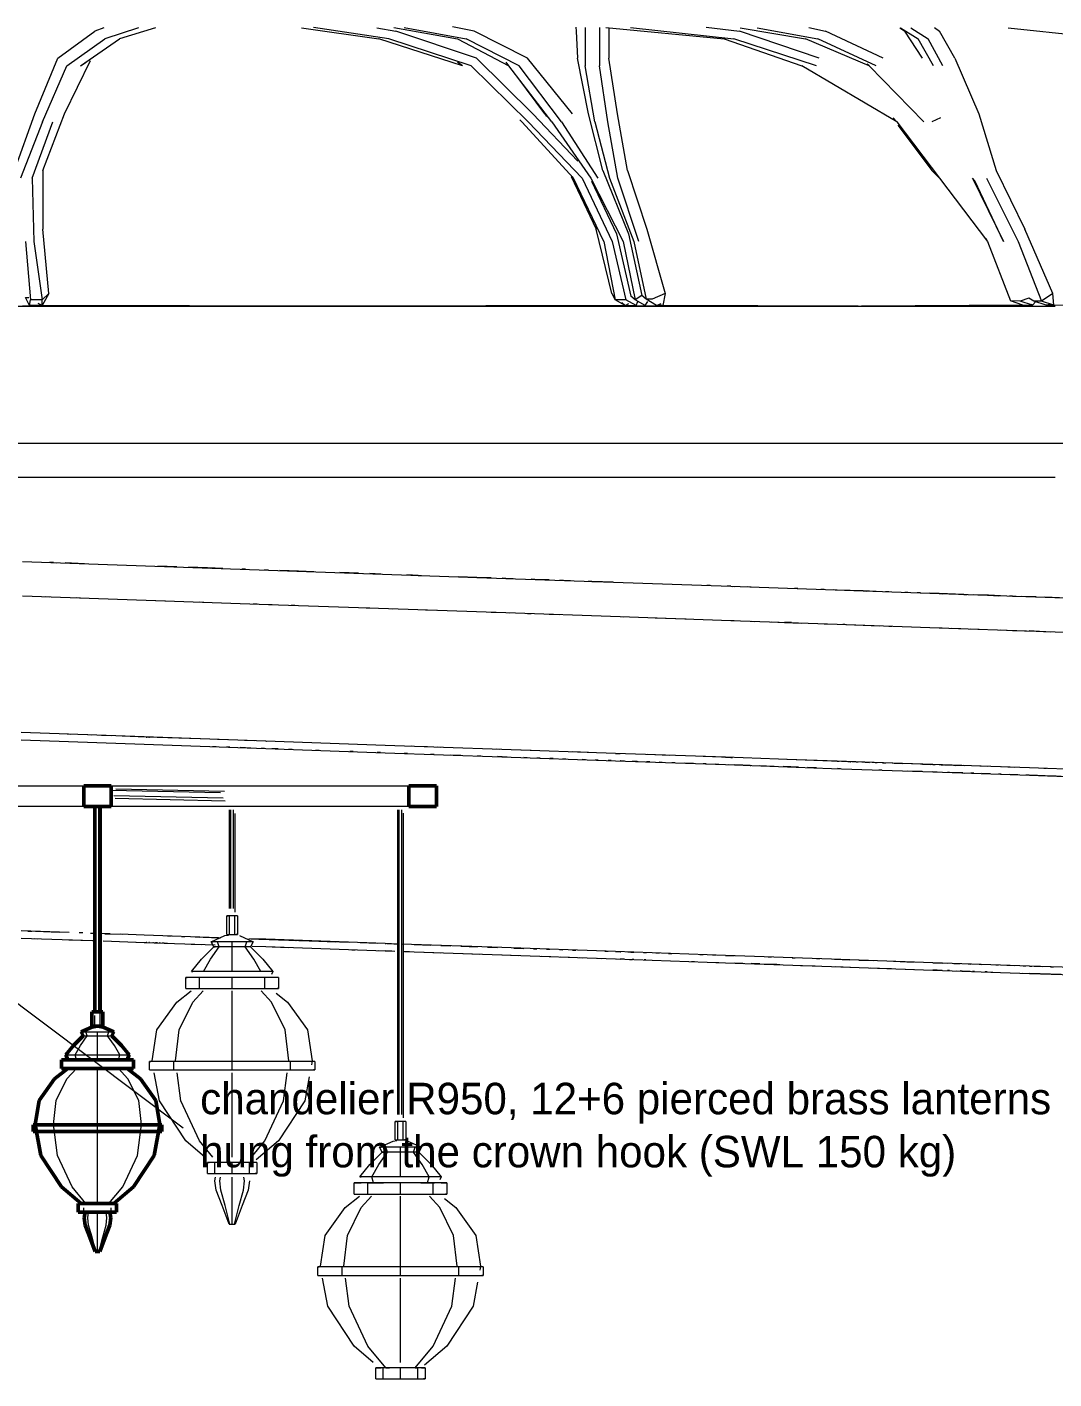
# Model space of a CAD drawing. Header units: metres. Extents: x 10 to 831, y 10 to 584.
# Drawn here: x 204.9 to 264.9, y 237.3 to 316.3 of the extents above; entities that cross this region are included whole.
import ezdxf

# ---------------------------------------------------------------- set-up
doc = ezdxf.new("R2010")
doc.units = ezdxf.units.M
for name, color, linetype, lineweight in [('CUT', 7, 'Continuous', 50), ('DIM', 1, 'Continuous', 13), ('TXT', 7, 'Continuous', 18), ('VIS', 8, 'Continuous', 13)]:
    doc.layers.add(name, color=color, linetype=linetype, lineweight=lineweight)

msp = doc.modelspace()

# ---------------------------------------------------------------- linework, layer by layer
at = {"layer": 'CUT'}
for p, q in [((208.2, 270.7868), (208.2, 271.9868)), ((208.2, 271.9868), (209.8, 271.9868)), ((209.8, 271.9868), (209.8, 270.7868)), ((227.2, 270.7868), (227.2, 271.9868)), ((227.2, 271.9868), (228.8, 271.9868)), ((228.8, 271.9868), (228.8, 270.7868)), ((209.8, 270.7868), (208.2, 270.7868)), ((208.84, 258.7868), (208.84, 270.7868)), ((208.84, 270.7868), (209, 270.7868)), ((209, 270.7868), (209.08, 270.7868)), ((209.08, 270.7868), (209.16, 270.7868)), ((209.16, 270.7868), (209.16, 258.7868)), ((228.8, 270.7868), (227.2, 270.7868)), ((208.68, 257.9468), (208.68, 258.7868)), ((208.68, 258.7868), (209, 258.7868)), ((208.92, 258.7868), (208.84, 258.7868)), ((209, 258.7868), (208.92, 258.7868)), ((209.16, 258.7868), (209, 258.7868)), ((209, 258.7868), (209.16, 258.7868)), ((209.16, 258.7868), (209.32, 258.7868)), ((209.32, 258.7868), (209.32, 257.9468)), ((208.664, 257.8908), (208.048, 257.6108)), ((208.048, 257.6108), (208.16, 257.3868)), ((209, 257.9468), (208.664, 257.8908)), ((208.84, 257.9468), (208.68, 257.9468)), ((209, 257.9468), (208.84, 257.9468)), ((209.32, 257.9468), (209, 257.9468)), ((209.336, 257.8908), (209, 257.9468)), ((209.952, 257.6108), (209.336, 257.8908)), ((209.84, 257.3868), (209.952, 257.6108)), ((207.6, 256.8268), (207.152, 256.2668)), ((208.16, 257.3868), (207.6, 256.8268)), ((210.4, 256.8268), (209.84, 257.3868)), ((210.848, 256.2668), (210.4, 256.8268)), ((209, 255.9868), (206.9, 255.9868)), ((206.9, 255.9868), (206.9, 255.4828)), ((207.152, 256.2668), (207.264, 255.9868)), ((207.264, 255.9868), (209, 255.9868)), ((209, 255.9868), (210.736, 255.9868)), ((211.1, 255.9868), (209, 255.9868)), ((210.736, 255.9868), (210.848, 256.2668)), ((211.1, 255.4828), (211.1, 255.9868)), ((207.264, 255.4828), (206.48, 254.8668)), ((206.9, 255.4828), (209, 255.4828)), ((209, 255.4828), (207.264, 255.4828)), ((209, 255.4828), (211.1, 255.4828)), ((210.736, 255.4828), (209, 255.4828)), ((211.52, 254.8668), (210.736, 255.4828)), ((206.48, 254.8668), (205.584, 253.6068)), ((212.416, 253.6068), (211.52, 254.8668)), ((205.584, 253.6068), (205.36, 252.2068)), ((212.64, 252.2068), (212.416, 253.6068)), ((209, 252.1788), (205.248, 252.1788)), ((205.248, 252.1788), (205.248, 251.7868)), ((205.36, 252.2068), (205.696, 250.3868)), ((212.752, 252.1788), (209, 252.1788)), ((212.304, 250.3868), (212.64, 252.2068)), ((212.752, 251.7868), (212.752, 252.1788)), ((205.248, 251.7868), (209, 251.7868)), ((209, 251.7868), (212.752, 251.7868)), ((205.696, 250.3868), (206.9, 248.5668)), ((211.1, 248.5668), (212.304, 250.3868)), ((206.9, 248.5668), (208.048, 247.5868)), ((209.952, 247.5868), (211.1, 248.5668)), ((209, 247.5868), (207.88, 247.5868)), ((207.88, 247.5868), (207.88, 247.0828)), ((208.048, 247.5868), (209, 247.5868)), ((209, 247.5868), (209.952, 247.5868)), ((210.12, 247.5868), (209, 247.5868)), ((210.12, 247.0828), (210.12, 247.5868)), ((207.88, 247.0828), (209, 247.0828)), ((208.272, 247.0828), (208.216, 246.7468)), ((208.216, 246.7468), (208.272, 246.3268)), ((209, 247.0828), (208.272, 247.0828)), ((209, 247.0828), (210.12, 247.0828)), ((209.728, 247.0828), (209, 247.0828)), ((209.784, 246.7468), (209.728, 247.0828)), ((209.728, 246.3268), (209.784, 246.7468)), ((208.272, 246.3268), (208.552, 245.6268)), ((208.552, 245.6268), (208.86, 244.7868)), ((209.14, 244.7868), (209.448, 245.6268)), ((209.448, 245.6268), (209.728, 246.3268)), ((208.86, 244.7868), (209, 244.7868)), ((209, 244.7868), (209.14, 244.7868))]:
    msp.add_line(p, q, dxfattribs=at)
at = {"layer": 'DIM'}
msp.add_line((78, 292), (302, 292), dxfattribs=at)
at = {"layer": 'TXT'}
msp.add_line((190, 270), (214, 252), dxfattribs=at)
at = {"layer": 'VIS'}
for p, q in [((206.6844, 314.4828), (208.8548, 316.0732)), ((209.3664, 316.2612), (208.8548, 316.0732)), ((211.39, 316.2592), (209.4344, 315.6228)), ((212.3844, 316.2632), (210.2792, 315.6228)), ((220.9236, 316.2632), (225.448, 315.6228)), ((226.026, 315.6228), (221.6276, 316.2856)), ((225.324, 316.2612), (226.4352, 316.0732)), ((226.312, 316.2716), (230.044, 315.6228)), ((231.1512, 314.4828), (226.4352, 316.0732)), ((226.9176, 316.2716), (230.54, 315.6228)), ((231.0124, 316.0732), (229.7492, 316.326)), ((234.1216, 314.4828), (231.0124, 316.0732)), ((236.9496, 316.3032), (236.978, 316.0732)), ((236.978, 316.0732), (237.0464, 314.4828)), ((237.4908, 316.274), (237.4988, 315.6228)), ((238.324, 316.276), (238.3232, 315.6228)), ((238.7076, 316.276), (245.6068, 315.6228)), ((238.882, 316.0732), (238.874, 314.4828)), ((238.8844, 316.2356), (238.882, 316.0732)), ((240.1424, 316.2716), (246.176, 315.6228)), ((244.5724, 316.3032), (246.5112, 316.0732)), ((251.1628, 314.4828), (246.5112, 316.0732)), ((246.5588, 316.2692), (250.3692, 315.6228)), ((247.546, 316.2692), (251.0916, 315.6228)), ((250.5544, 316.2856), (251.5424, 316.0732)), ((254.9064, 314.4828), (251.5424, 316.0732)), ((255.8852, 316.2612), (256.1628, 316.0732)), ((255.9168, 316.2632), (256.952, 315.6228)), ((257.204, 314.4828), (256.1628, 316.0732)), ((256.5304, 316.2664), (257.5444, 315.6228)), ((257.9, 316.2856), (258.2036, 316.0732)), ((259.0844, 314.4828), (258.2036, 316.0732)), ((262.2032, 316.2696), (268.1228, 315.6228)), ((207.2068, 314.032), (209.4344, 315.6228)), ((208.0112, 314.032), (210.2792, 315.6228)), ((230.3228, 314.032), (225.448, 315.6228)), ((230.8364, 314.032), (226.026, 315.6228)), ((230.044, 315.6228), (233.038, 314.032)), ((233.648, 314.032), (230.54, 315.6228)), ((237.4988, 315.6228), (237.5044, 314.032)), ((238.3232, 315.6228), (238.3228, 314.032)), ((245.6068, 315.6228), (250.162, 314.032)), ((251.0072, 314.032), (246.176, 315.6228)), ((254.0964, 314.032), (250.3692, 315.6228)), ((254.504, 314.032), (251.0916, 315.6228)), ((257.8516, 314.032), (256.952, 315.6228)), ((258.384, 314.032), (257.5444, 315.6228)), ((205.3344, 311.2288), (206.6844, 314.4828)), ((207.0828, 311.2288), (208.5916, 314.3576)), ((234.4456, 311.2288), (231.1512, 314.4828)), ((236.75, 311.2288), (234.1216, 314.4828)), ((237.6876, 311.2288), (237.0464, 314.4828)), ((239.3904, 311.2288), (238.874, 314.4828)), ((259.0844, 314.4828), (260.4884, 311.2288)), ((205.792, 310.7788), (207.2068, 314.032)), ((208.0112, 314.032), (208.3316, 314.2572)), ((230.3228, 314.032), (230.0416, 314.2572)), ((234.1728, 310.7788), (230.8364, 314.032)), ((233.038, 314.032), (232.8816, 314.2572)), ((235.5552, 310.7788), (233.038, 314.032)), ((236.1116, 310.7788), (233.648, 314.032)), ((238.0648, 310.7788), (237.5044, 314.032)), ((238.8268, 310.7788), (238.3228, 314.032)), ((255.7024, 310.7788), (250.162, 314.032)), ((254.0964, 314.032), (253.968, 314.1448)), ((257.2912, 310.7788), (254.0964, 314.032)), ((235.1424, 311.2288), (233.562, 313.3564)), ((204.1612, 307.924), (205.3344, 311.2288)), ((205.812, 307.924), (207.0828, 311.2288)), ((237.0596, 308.4752), (234.4456, 311.2288)), ((235.1424, 311.2288), (235.244, 311.0912)), ((238.5348, 307.9244), (237.6876, 311.2288)), ((239.962, 307.9244), (239.3904, 311.2288)), ((260.4884, 311.2288), (261.5144, 307.9244)), ((205.792, 310.7788), (204.5052, 307.474)), ((205.1828, 307.474), (206.3844, 310.7788)), ((233.7864, 310.7788), (233.6804, 310.8912)), ((236.8052, 307.474), (233.7864, 310.7788)), ((237.3132, 307.474), (234.1728, 310.7788)), ((235.5552, 310.7788), (237.8216, 307.474)), ((236.1116, 310.7788), (238.23, 307.474)), ((238.0648, 310.7788), (238.9196, 307.474)), ((239.3972, 307.474), (238.8268, 310.7788)), ((255.7024, 310.7788), (255.4816, 311.0036)), ((255.7024, 310.7788), (258.19, 307.474)), ((255.7596, 310.568), (257.7572, 307.9244)), ((258.254, 311.0016), (257.7512, 310.7788)), ((205.1828, 307.474), (205.2904, 303.7804)), ((205.812, 307.924), (205.7988, 304.5088)), ((236.672, 307.5828), (238.1284, 304.5088)), ((236.8052, 307.474), (236.7316, 307.5864)), ((238.5844, 303.7804), (236.8052, 307.474)), ((237.3132, 307.474), (239.0688, 303.7804)), ((237.8216, 307.474), (239.7176, 303.7804)), ((237.8716, 307.3088), (239.3164, 304.2308)), ((238.5348, 307.9244), (240.0232, 304.2308)), ((238.9196, 307.474), (240.3412, 303.7804)), ((240.6356, 303.7804), (239.3972, 307.474)), ((239.962, 307.9244), (241.1012, 304.5088)), ((258.19, 307.474), (257.7572, 307.9244)), ((257.7572, 307.9244), (257.8768, 307.782)), ((258.19, 307.474), (261.0096, 303.7804)), ((260.2632, 307.3288), (260.1164, 307.474)), ((260.1164, 307.474), (261.944, 303.7804)), ((261.944, 303.7804), (260.2632, 307.3288)), ((260.9392, 307.474), (262.8, 303.7804)), ((261.5144, 307.9244), (263.1876, 304.5088)), ((206.1568, 300.7504), (205.7988, 304.5088)), ((239.0536, 300.7504), (238.1284, 304.5088)), ((239.3164, 304.2308), (240.1628, 300.5952)), ((240.0232, 304.2308), (240.81, 300.6168)), ((241.1012, 304.5088), (242.1624, 300.7504)), ((264.8096, 300.7504), (263.1876, 304.5088)), ((204.794, 303.7804), (205.0852, 300.3672)), ((205.2904, 303.7804), (205.7784, 300.3728)), ((238.5844, 303.7804), (239.2564, 300.3728)), ((239.0688, 303.7804), (239.866, 300.3672)), ((239.7176, 303.7804), (240.4068, 300.382)), ((240.3412, 303.7804), (241.0576, 300.404)), ((261.0096, 303.7804), (260.9152, 303.9624)), ((261.0096, 303.7804), (262.3464, 300.3052)), ((262.8, 303.7804), (264.1664, 300.2908)), ((205.0252, 300.0516), (204.7976, 300.502)), ((204.7976, 300.502), (204.9964, 300.502)), ((205.0252, 300.0516), (205.0852, 300.3672)), ((205.7784, 300.3728), (205.0852, 300.3672)), ((205.7764, 300.0516), (205.5316, 300.164)), ((206.1568, 300.7504), (205.7764, 300.0516)), ((205.7764, 300.0516), (205.7784, 300.3728)), ((206.1568, 300.7504), (205.7784, 300.3728)), ((239.0536, 300.7504), (239.2564, 300.3728)), ((239.866, 300.3672), (239.2564, 300.3728)), ((239.8312, 300.0516), (239.2564, 300.3728)), ((239.8312, 300.0516), (239.6368, 300.2264)), ((239.8312, 300.0516), (240.0436, 300.164)), ((240.4744, 300.0516), (239.866, 300.3672)), ((240.4068, 300.382), (240.1628, 300.5952)), ((240.81, 300.6168), (240.4068, 300.382)), ((240.9912, 300.0516), (240.4068, 300.382)), ((240.4744, 300.0516), (240.5776, 300.2768)), ((241.0576, 300.404), (240.81, 300.6168)), ((240.9912, 300.0516), (241.1584, 300.2768)), ((241.4052, 300.406), (241.0576, 300.404)), ((241.6596, 300.0516), (241.0576, 300.404)), ((242.1624, 300.7504), (241.4052, 300.406)), ((241.6596, 300.0516), (241.934, 300.164)), ((242.1624, 300.7504), (242.024, 300.0516)), ((263.0672, 300.052), (262.3464, 300.3052)), ((262.9036, 300.3), (262.3464, 300.3052)), ((263.408, 300.4724), (262.9036, 300.3)), ((263.6368, 300.052), (262.9036, 300.3)), ((263.7076, 300.292), (263.408, 300.4724)), ((263.6368, 300.052), (263.5812, 300.1084)), ((263.6368, 300.052), (263.824, 300.2772)), ((264.1664, 300.2908), (263.7076, 300.292)), ((264.4344, 300.052), (263.7076, 300.292)), ((264.8096, 300.7504), (264.1664, 300.2908)), ((264.8852, 300.052), (264.1664, 300.2908)), ((264.4344, 300.052), (264.6356, 300.1272)), ((264.8852, 300.052), (264.8096, 300.7504)), ((203.8356, 300), (217.4348, 300)), ((218.9876, 300), (204.6188, 300)), ((204.6188, 300), (218.9876, 300)), ((205.7764, 300.0516), (205.0252, 300.0516)), ((222.9808, 300.0012), (205.7764, 300.0516)), ((217.4348, 300), (230.5644, 300)), ((218.9876, 300), (218.7896, 300)), ((232.8604, 300), (218.9876, 300)), ((218.9876, 300), (232.8604, 300)), ((239.8312, 300.0516), (223.5548, 300.0004)), ((230.5644, 300), (243, 300)), ((232.8604, 300), (232.67, 300)), ((246, 300), (232.8604, 300)), ((232.8604, 300), (246, 300)), ((239.8312, 300.0516), (240.4744, 300.0516)), ((242.024, 300.0516), (241.6596, 300.0516)), ((253.1496, 300.0016), (242.024, 300.0516)), ((243, 300), (254.5288, 300)), ((246, 300), (245.8204, 300)), ((253.444, 300), (246, 300)), ((246, 300), (253.6132, 300)), ((263.0672, 300.052), (253.6464, 300.0008)), ((254.5288, 300), (264.9532, 300)), ((258.1812, 300), (254.6284, 300)), ((254.7976, 300), (258.1812, 300)), ((258.1812, 300), (258.016, 300)), ((263.3828, 300), (258.1812, 300)), ((258.1812, 300), (263.5356, 300)), ((263.0672, 300.052), (263.6368, 300.052)), ((264.8852, 300.052), (264.4344, 300.052)), ((271.6392, 300.002), (264.8852, 300.052)), ((217.4348, 290), (203.8356, 290)), ((230.5644, 290), (217.4348, 290)), ((243, 290), (230.5644, 290)), ((254.5288, 290), (243, 290)), ((264.9532, 290), (254.5288, 290)), ((204.6188, 285.0884), (218.9876, 284.5856)), ((206.432, 285.0248), (206.2056, 285.0328)), ((206.432, 285.0248), (206.632, 285.018)), ((208.244, 284.9616), (207.1116, 285.0012)), ((213.644, 284.7724), (212.524, 284.8116)), ((215.432, 284.71), (214.3144, 284.7488)), ((216.322, 284.6788), (215.432, 284.71)), ((215.432, 284.71), (215.632, 284.7028)), ((217.656, 284.632), (217.434, 284.64)), ((218.988, 284.5856), (218.766, 284.5932)), ((218.9876, 284.5856), (232.8604, 284.1)), ((220.752, 284.5236), (219.6496, 284.5624)), ((221.632, 284.4928), (220.752, 284.5236)), ((220.752, 284.5236), (220.952, 284.5168)), ((224.26, 284.4008), (223.1676, 284.4392)), ((224.26, 284.4008), (224.46, 284.394)), ((225.5648, 284.3552), (224.9124, 284.378)), ((227.732, 284.2792), (227.0824, 284.302)), ((227.732, 284.2792), (227.932, 284.2724)), ((231.16, 284.1592), (230.0924, 284.1968)), ((232.01, 284.1296), (231.16, 284.1592)), ((231.16, 284.1592), (231.36, 284.1524)), ((232.86, 284.1), (232.6476, 284.1072)), ((233.282, 284.0852), (232.86, 284.1)), ((232.86, 284.1), (233.0596, 284.0928)), ((232.8604, 284.1), (246, 283.64)), ((232.8604, 284.1), (232.9372, 284.0972)), ((234.548, 284.0408), (234.3372, 284.048)), ((235.386, 284.0116), (234.548, 284.0408)), ((236.224, 283.982), (236.0144, 283.9896)), ((236.64, 283.9676), (236.224, 283.982)), ((237.888, 283.924), (237.68, 283.9312)), ((239.124, 283.8808), (237.888, 283.924)), ((237.888, 283.924), (238.088, 283.9168)), ((244.8028, 283.682), (244.6036, 283.6888)), ((246, 283.64), (245.8004, 283.6468)), ((246, 283.64), (258.1812, 283.2136)), ((246, 283.64), (246.1, 283.6364)), ((246, 283.64), (246.1992, 283.6332)), ((247.1852, 283.5984), (246.9876, 283.6056)), ((249.918, 283.5028), (249.7244, 283.5096)), ((204.6188, 283.0884), (211.85, 282.8352)), ((205.9792, 283.0408), (206.2056, 283.0328)), ((207.7912, 282.9772), (208.0176, 282.9692)), ((211.85, 282.8352), (218.9876, 282.5856)), ((211.852, 282.8352), (212.972, 282.796)), ((214.9852, 282.7256), (215.2084, 282.7176)), ((251.458, 283.4488), (251.2664, 283.4556)), ((252.224, 283.422), (252.0324, 283.4288)), ((253.74, 283.3692), (252.224, 283.422)), ((254.488, 283.3428), (253.74, 283.3692)), ((253.74, 283.3692), (253.9384, 283.362)), ((255.236, 283.3168), (255.0488, 283.3232)), ((256.3492, 283.2776), (256.1636, 283.2844)), ((257.0848, 283.252), (256.9024, 283.2584)), ((258.18, 283.2136), (257.6324, 283.2328)), ((259.624, 283.1632), (258.18, 283.2136)), ((258.18, 283.2136), (258.378, 283.2068)), ((258.1812, 283.2136), (269.196, 282.828)), ((259.624, 283.1632), (259.8216, 283.1564)), ((261.052, 283.1132), (260.1596, 283.1444)), ((261.756, 283.0884), (261.052, 283.1132)), ((261.052, 283.1132), (261.644, 283.0924)), ((262.46, 283.064), (262.284, 283.07)), ((262.46, 283.064), (262.6572, 283.0572)), ((263.848, 283.0152), (262.9804, 283.0456)), ((265.216, 282.9676), (264.3612, 282.9972)), ((218.1, 282.6164), (218.322, 282.6088)), ((218.9876, 282.5856), (226.0012, 282.34)), ((218.988, 282.5856), (219.2084, 282.5776)), ((220.3108, 282.5392), (220.5316, 282.5312)), ((224.6952, 282.3856), (224.9124, 282.378)), ((226, 282.34), (226.2164, 282.3324)), ((226.0012, 282.34), (232.8604, 282.1)), ((228.162, 282.2644), (228.8068, 282.2416)), ((232.01, 282.1296), (232.86, 282.1)), ((232.86, 282.1), (233.0708, 282.0924)), ((232.8604, 282.1), (239.5364, 281.8664)), ((234.126, 282.0556), (234.3372, 282.0484)), ((235.386, 282.0116), (236.0144, 281.9896)), ((239.536, 281.8664), (239.7404, 281.8592)), ((239.5364, 281.8664), (246, 281.64)), ((241.578, 281.7948), (242.796, 281.752)), ((242.796, 281.752), (243.3988, 281.7312)), ((246, 281.64), (252.224, 281.422)), ((246, 281.64), (246.1976, 281.6332)), ((247.1852, 281.5984), (247.3824, 281.5916)), ((248.362, 281.5572), (249.144, 281.53)), ((249.144, 281.53), (250.1116, 281.496)), ((249.5416, 281.516), (249.144, 281.53)), ((251.458, 281.4488), (252.224, 281.422)), ((252.224, 281.422), (258.1812, 281.2136)), ((252.224, 281.422), (253.74, 281.3692)), ((252.6684, 281.4068), (252.5572, 281.4104)), ((253.74, 281.3692), (254.6752, 281.3364)), ((255.236, 281.3168), (255.4216, 281.3104)), ((258.18, 281.2136), (258.3604, 281.2072)), ((258.1812, 281.2136), (263.8468, 281.0152)), ((258.902, 281.1884), (259.4436, 281.1696)), ((259.9812, 281.1508), (260.5164, 281.132)), ((261.756, 281.0884), (262.46, 281.064)), ((262.46, 281.064), (263.848, 281.0152)), ((264.0364, 281.0088), (263.4452, 281.0296)), ((263.8468, 281.0152), (269.196, 280.828)), ((263.848, 281.0152), (264.7032, 280.9852)), ((211.7332, 274.8392), (204.5408, 275.0912)), ((207.4312, 274.99), (207.23, 274.9968)), ((208.6364, 274.9476), (208.4352, 274.9548)), ((209.8416, 274.9056), (209.2388, 274.9268)), ((211.85, 274.8352), (210.444, 274.8844)), ((218.8324, 274.5908), (211.7332, 274.8392)), ((215.0224, 274.7244), (211.85, 274.8352)), ((211.85, 274.8352), (211.8892, 274.834)), ((212.006, 274.8296), (212.0452, 274.8284)), ((204.5408, 274.6632), (211.7332, 274.4112)), ((211.7332, 274.4112), (218.8324, 274.1628)), ((215.9308, 274.2644), (215.7288, 274.2716)), ((216.6084, 274.6688), (216.0136, 274.6896)), ((216.74, 274.236), (216.5376, 274.2432)), ((217.9536, 274.1936), (217.3468, 274.2148)), ((218.1948, 274.6132), (217.6, 274.634)), ((218.7624, 274.1652), (218.5604, 274.1724)), ((225.8084, 274.3468), (218.8324, 274.5908)), ((218.8324, 274.5908), (218.8844, 274.5892)), ((218.8324, 274.1628), (225.8084, 273.9188)), ((219.5572, 274.1376), (219.1948, 274.15)), ((220.3664, 274.1092), (220.168, 274.116)), ((221.9564, 274.0536), (221.7576, 274.0604)), ((232.6308, 274.108), (225.8084, 274.3468)), ((227.5256, 274.2868), (227.3348, 274.2932)), ((228.2876, 274.26), (228.0972, 274.2664)), ((229.05, 274.2332), (228.8592, 274.24)), ((232.4796, 274.1132), (232.2888, 274.12)), ((239.2708, 273.8756), (232.6308, 274.108)), ((234.344, 274.048), (233.7876, 274.0676)), ((223.944, 273.984), (223.7452, 273.9908)), ((225.534, 273.9284), (225.3352, 273.9352)), ((225.8084, 273.9188), (232.6308, 273.68)), ((227.1152, 273.8728), (226.9208, 273.8796)), ((228.67, 273.8184), (228.4756, 273.8252)), ((230.2252, 273.764), (229.642, 273.7844)), ((231.3912, 273.7232), (231.1968, 273.73)), ((232.9464, 273.6688), (232.3632, 273.6892)), ((232.6308, 273.68), (239.2708, 273.4476)), ((234.1024, 273.6284), (233.9132, 273.6352)), ((234.8588, 273.602), (234.6696, 273.6084)), ((235.6156, 273.5756), (235.4264, 273.582)), ((236.3724, 273.5488), (236.1832, 273.5556)), ((237.682, 273.9312), (236.7548, 273.9636)), ((237.5072, 273.5092), (237.318, 273.516)), ((238.264, 273.4828), (238.0748, 273.4892)), ((239.0208, 273.4564), (238.8316, 273.4628)), ((245.7, 273.6504), (239.2708, 273.8756)), ((239.2708, 273.8756), (239.5364, 273.8664)), ((239.2708, 273.4476), (245.7, 273.2224)), ((239.8016, 273.4288), (239.5364, 273.4384)), ((239.7776, 273.4296), (239.5884, 273.4364)), ((240.3324, 273.4104), (240.244, 273.4136)), ((240.534, 273.4032), (240.3448, 273.41)), ((240.534, 273.4032), (240.598, 273.4012)), ((241.2668, 273.3776), (241.0836, 273.384)), ((242.4092, 273.7656), (241.1524, 273.8096)), ((241.9996, 273.352), (241.8164, 273.3584)), ((242.732, 273.3264), (242.5488, 273.3328)), ((243.8312, 273.288), (243.2816, 273.3072)), ((244.5636, 273.2624), (244.3804, 273.2688)), ((246, 273.64), (244.384, 273.6964)), ((245.2964, 273.2368), (245.1132, 273.2432)), ((251.8904, 273.434), (245.7, 273.6504)), ((245.7, 273.6504), (246, 273.64)), ((246, 273.64), (246.1, 273.6364)), ((252.224, 273.422), (249.2848, 273.5252)), ((257.816, 273.2264), (251.8904, 273.434)), ((258.1812, 273.2136), (252.224, 273.422)), ((252.224, 273.422), (252.3348, 273.4184)), ((252.8408, 273.4004), (253.0116, 273.3944)), ((252.8904, 273.3988), (253.0016, 273.3948)), ((253.3348, 273.3832), (253.446, 273.3792)), ((253.8504, 273.3652), (254.022, 273.3592)), ((253.8656, 273.3648), (254.0364, 273.3588)), ((254.0016, 273.36), (254.1128, 273.356)), ((254.446, 273.3444), (254.5572, 273.3404)), ((254.8904, 273.3288), (255.054, 273.3232)), ((255.5528, 273.3056), (256.0456, 273.2884)), ((257.196, 273.248), (257.6888, 273.2308)), ((245.7, 273.2224), (251.8904, 273.006)), ((247.128, 273.1724), (245.846, 273.2172)), ((246.7, 273.1876), (246.2, 273.2048)), ((247.128, 273.1724), (247.2, 273.17)), ((248.5388, 273.1232), (247.6572, 273.154)), ((249.95, 273.0736), (249.068, 273.1048)), ((249.3936, 273.0932), (249.5704, 273.0872)), ((251.008, 273.0368), (250.4788, 273.0552)), ((251.8904, 273.006), (257.816, 272.7984)), ((252.4192, 272.9872), (252.2428, 272.9936)), ((254.8276, 272.9032), (254.6588, 272.9088)), ((257.1912, 272.8204), (256.3472, 272.85)), ((263.4512, 273.0292), (257.816, 273.2264)), ((257.816, 273.2264), (257.9376, 273.222)), ((258.0596, 272.79), (257.816, 272.7984)), ((257.816, 272.7984), (263.4512, 272.6012)), ((258.8108, 273.1916), (258.1812, 273.2136)), ((258.3032, 273.2092), (258.4248, 273.2052)), ((258.4876, 273.2028), (259.632, 273.1628)), ((258.5108, 273.202), (259.0036, 273.1848)), ((258.79, 272.7644), (258.6684, 272.7688)), ((259.5548, 272.7376), (258.7104, 272.7672)), ((259.0336, 273.184), (259.1552, 273.1796)), ((259.5204, 272.7388), (259.3988, 272.7432)), ((259.5548, 272.7376), (259.6424, 272.7344)), ((261.014, 273.1144), (259.5976, 273.164)), ((260, 273.15), (260, 273.15)), ((260.1968, 272.7152), (260.0364, 272.7208)), ((261.16, 272.6812), (260.6784, 272.6984)), ((261.8024, 272.6588), (261.6416, 272.6644)), ((262.5876, 273.0596), (261.8008, 273.0868)), ((262.7656, 272.6252), (262.284, 272.642)), ((263.4076, 272.6028), (263.2472, 272.6084)), ((268.7716, 272.8428), (263.4512, 273.0292)), ((265.2972, 272.5364), (263.4512, 272.6012)), ((263.4512, 272.6012), (268.7716, 272.4148)), ((264.3708, 272.5692), (264.2104, 272.5748)), ((264.4412, 272.9944), (264.2924, 272.9996)), ((265.0132, 272.5464), (264.8528, 272.552)), ((204.0008, 271.9868), (205.3056, 271.9868)), ((204.0688, 271.9868), (205.1328, 271.9868)), ((204.236, 271.9868), (207.536, 271.9868)), ((204.848, 271.9868), (208.29, 271.9868)), ((205.1328, 271.9868), (206.0508, 271.9868)), ((205.3056, 271.9868), (206.4632, 271.9868)), ((206.0508, 271.9868), (206.8148, 271.9868)), ((206.4632, 271.9868), (207.462, 271.9868)), ((206.8148, 271.9868), (207.4164, 271.9868)), ((207.4164, 271.9868), (207.8504, 271.9868)), ((207.462, 271.9868), (208.2928, 271.9868)), ((207.536, 271.9868), (210.6672, 271.9868)), ((207.8504, 271.9868), (208.1124, 271.9868)), ((208.1124, 271.9868), (208.2, 271.9868)), ((208.2, 271.9868), (209.8, 271.9868)), ((208.2, 270.7868), (208.2, 271.9868)), ((208.29, 271.9868), (211.556, 271.9868)), ((208.2928, 271.9868), (208.9476, 271.9868)), ((208.9476, 271.9868), (209.4196, 271.9868)), ((209.4196, 271.9868), (209.7048, 271.9868)), ((209.7048, 271.9868), (209.8, 271.9868)), ((216.1804, 271.5688), (209.7868, 271.7116)), ((209.8, 271.9868), (209.8, 270.7868)), ((210.0656, 271.8172), (216.4296, 271.6748)), ((210.6672, 271.9868), (213.5996, 271.9868)), ((211.556, 271.9868), (213.4252, 271.9868)), ((213.5996, 271.9868), (216.3044, 271.9868)), ((213.9348, 271.9868), (214.6144, 271.9868)), ((214.6144, 271.9868), (216.0252, 271.9868)), ((216.3044, 271.9868), (218.756, 271.9868)), ((216.4952, 271.9868), (217.4356, 271.9868)), ((217.4356, 271.9868), (218.43, 271.9868)), ((218.756, 271.9868), (220.9308, 271.9868)), ((218.8564, 271.9868), (219.9928, 271.9868)), ((219.9928, 271.9868), (220.6228, 271.9868)), ((220.9308, 271.9868), (222.8076, 271.9868)), ((221.0008, 271.9868), (222.2612, 271.9868)), ((222.2612, 271.9868), (224.2184, 271.9868)), ((222.8076, 271.9868), (224.3684, 271.9868)), ((224.2184, 271.9868), (225.8464, 271.9868)), ((224.3684, 271.9868), (225.598, 271.9868)), ((225.598, 271.9868), (226.4852, 271.9868)), ((225.8464, 271.9868), (227.1292, 271.9868)), ((226.4852, 271.9868), (227.0208, 271.9868)), ((227.0208, 271.9868), (227.2, 271.9868)), ((227.1292, 271.9868), (228.0544, 271.9868)), ((227.2, 271.9868), (228.8, 271.9868)), ((227.2, 270.7868), (227.2, 271.9868)), ((228.0544, 271.9868), (228.6132, 271.9868)), ((228.6132, 271.9868), (228.8, 271.9868)), ((228.8, 271.9868), (228.8, 270.7868)), ((209.9512, 271.4296), (216.3392, 271.2868)), ((210.0316, 271.2612), (216.4576, 271.1176)), ((205.1328, 270.7868), (204.0688, 270.7868)), ((206.0508, 270.7868), (205.1328, 270.7868)), ((206.8148, 270.7868), (206.0508, 270.7868)), ((207.4164, 270.7868), (206.8148, 270.7868)), ((207.8504, 270.7868), (207.4164, 270.7868)), ((208.1124, 270.7868), (207.8504, 270.7868)), ((208.2, 270.7868), (208.1124, 270.7868)), ((209.8, 270.7868), (208.2, 270.7868)), ((208.2928, 270.7868), (208.8656, 270.7868)), ((208.84, 258.7868), (208.84, 270.7868)), ((208.84, 270.7868), (208.92, 270.7868)), ((208.84, 270.7868), (209, 270.7868)), ((208.92, 258.7868), (208.92, 270.7868)), ((208.92, 270.7868), (209.08, 270.7868)), ((209.08, 270.7868), (209, 270.7868)), ((209.08, 258.7868), (209.08, 270.7868)), ((209.08, 270.7868), (209.16, 270.7868)), ((209.16, 270.7868), (209.08, 270.7868)), ((209.16, 270.7868), (209.16, 258.7868)), ((209.1836, 270.7868), (209.4196, 270.7868)), ((209.4196, 270.7868), (209.7048, 270.7868)), ((209.7048, 270.7868), (209.8, 270.7868)), ((210.6672, 270.7868), (209.7976, 270.7868)), ((213.5996, 270.7868), (210.6672, 270.7868)), ((216.3044, 270.7868), (213.5996, 270.7868)), ((218.756, 270.7868), (216.3044, 270.7868)), ((216.71, 264.8136), (216.71, 270.5736)), ((216.79, 264.8136), (216.79, 270.5736)), ((216.95, 264.8136), (216.95, 270.5736)), ((217.03, 270.36), (217.03, 264.6)), ((220.9308, 270.7868), (218.756, 270.7868)), ((222.8076, 270.7868), (220.9308, 270.7868)), ((224.3684, 270.7868), (222.8076, 270.7868)), ((225.598, 270.7868), (224.3684, 270.7868)), ((226.4852, 270.7868), (225.598, 270.7868)), ((227.0208, 270.7868), (226.4852, 270.7868)), ((226.5452, 252.7868), (226.5452, 270.5868)), ((226.6252, 252.7868), (226.6252, 270.5868)), ((226.7852, 252.7868), (226.7852, 270.5868)), ((226.8652, 270.3868), (226.8652, 252.5868)), ((227.2, 270.7868), (227.0208, 270.7868)), ((228.8, 270.7868), (227.2, 270.7868)), ((227.232, 270.7868), (228.0544, 270.7868)), ((228.0544, 270.7868), (228.6132, 270.7868)), ((228.6132, 270.7868), (228.8, 270.7868)), ((216.55, 263.3068), (216.55, 264.3868)), ((216.55, 264.3868), (216.63, 264.3868)), ((216.71, 264.3868), (216.55, 264.3868)), ((216.71, 263.3068), (216.71, 264.3868)), ((217.03, 264.3868), (216.71, 264.3868)), ((217.03, 263.3068), (217.03, 264.3868)), ((217.19, 264.3868), (217.03, 264.3868)), ((217.19, 264.3868), (217.19, 263.3068)), ((207.3376, 263.4212), (204.5408, 263.5192)), ((204.5408, 263.0912), (208.7364, 262.9444)), ((204.906, 263.5064), (204.932, 263.5052)), ((204.9136, 263.506), (206.7576, 263.4416)), ((204.9512, 263.5048), (205.1564, 263.4976)), ((205.3236, 263.0636), (205.5232, 263.0568)), ((207.3184, 262.994), (208.7148, 262.9448)), ((208.1368, 263.3932), (207.9372, 263.4004)), ((208.602, 263.3768), (208.8068, 263.3696)), ((209.7352, 263.3372), (209.1356, 263.3584)), ((209.4216, 263.3484), (210.446, 263.3124)), ((211.7332, 263.2672), (210.3344, 263.3164)), ((216.0716, 263.1156), (211.7332, 263.2672)), ((213.0992, 263.2196), (213.3016, 263.2124)), ((213.9084, 263.1912), (214.1108, 263.184)), ((214.7172, 263.1628), (216.1332, 263.1132)), ((214.7796, 263.1608), (214.9824, 263.1536)), ((215.646, 262.8748), (216.438, 263.2348)), ((215.66, 263.13), (215.8568, 263.1232)), ((215.9964, 263.118), (216.1992, 263.1112)), ((216.438, 263.2348), (216.654, 263.2708)), ((216.55, 263.3068), (216.71, 263.3068)), ((216.71, 263.3068), (217.03, 263.3068)), ((217.03, 263.3068), (217.19, 263.3068)), ((217.19, 263.3068), (217.11, 263.3068)), ((217.302, 263.2348), (218.094, 262.8748)), ((218.8324, 263.0188), (217.8464, 263.0532)), ((217.9536, 263.0496), (219.5716, 262.9928)), ((218.4296, 263.0328), (218.6324, 263.026)), ((225.8084, 262.7748), (218.8324, 263.0188)), ((219.5716, 262.9928), (223.7452, 262.8468)), ((219.646, 262.9904), (219.8456, 262.9836)), ((209.3356, 262.9232), (211.7332, 262.8392)), ((211.308, 262.8544), (212.9036, 262.7984)), ((211.7332, 262.8392), (215.8744, 262.6944)), ((211.8892, 262.834), (211.85, 262.8352)), ((212.0452, 262.8284), (212.006, 262.8296)), ((212.2792, 262.8204), (212.2404, 262.8216)), ((212.5136, 262.812), (212.3964, 262.816)), ((212.6696, 262.8064), (212.6304, 262.808)), ((212.9036, 262.7984), (212.7864, 262.8024)), ((212.9036, 262.7984), (213.1004, 262.7916)), ((214.4788, 262.7432), (215.0692, 262.7224)), ((215.07, 261.8668), (215.79, 262.5868)), ((215.5972, 261.8668), (216.1064, 262.5868)), ((215.79, 262.5868), (215.646, 262.8748)), ((215.646, 262.8748), (215.7356, 262.8748)), ((216.0044, 262.8748), (215.646, 262.8748)), ((215.79, 262.5868), (215.8692, 262.5868)), ((216.1064, 262.5868), (215.79, 262.5868)), ((216.1064, 262.5868), (216.0044, 262.8748)), ((216.87, 262.8748), (216.0044, 262.8748)), ((216.87, 262.5868), (216.1064, 262.5868)), ((216.87, 262.5868), (216.87, 262.8748)), ((217.7356, 262.8748), (216.87, 262.8748)), ((216.87, 261.8668), (216.87, 262.5868)), ((217.6336, 262.5868), (216.87, 262.5868)), ((217.6336, 262.5868), (217.7356, 262.8748)), ((218.1428, 261.8668), (217.6336, 262.5868)), ((217.95, 262.5868), (217.6336, 262.5868)), ((218.094, 262.8748), (217.7356, 262.8748)), ((218.094, 262.8748), (217.95, 262.5868)), ((217.95, 262.5868), (218.67, 261.8668)), ((218.0436, 262.6184), (218.8324, 262.5908)), ((218.8324, 262.5908), (225.8084, 262.3468)), ((219.204, 262.578), (220.1884, 262.5436)), ((220.3852, 262.9644), (220.5788, 262.9576)), ((220.4432, 262.9624), (220.6424, 262.9556)), ((221.9332, 262.9104), (222.9004, 262.8764)), ((223.8676, 262.4148), (224.0612, 262.408)), ((224.3416, 262.826), (225.3352, 262.7912)), ((225.4156, 262.3604), (226.3828, 262.3268)), ((226.1872, 262.7616), (225.8084, 262.7748)), ((225.8084, 262.7748), (225.8728, 262.7724)), ((226.194, 262.3332), (225.8084, 262.3468)), ((225.8084, 262.3468), (226.3768, 262.3268)), ((225.9316, 262.7704), (226.5276, 262.7496)), ((226.3228, 262.7568), (226.5156, 262.75)), ((232.6308, 262.536), (226.756, 262.7416)), ((227.2228, 262.2972), (226.9012, 262.3084)), ((226.9456, 262.3068), (232.6308, 262.108)), ((227.504, 262.7152), (228.4756, 262.6812)), ((228.1156, 262.266), (229.0616, 262.2328)), ((229.0588, 262.6608), (229.642, 262.6404)), ((230.2252, 262.62), (231.1968, 262.586)), ((230.386, 262.1864), (231.332, 262.1532)), ((231.78, 262.5656), (232.3632, 262.5452)), ((239.2708, 262.3036), (232.6308, 262.536)), ((233.3352, 262.5112), (233.724, 262.4976)), ((233.724, 262.4976), (233.9132, 262.4912)), ((234.4804, 262.4712), (234.6696, 262.4644)), ((235.2372, 262.4448), (235.4264, 262.438)), ((235.994, 262.4184), (236.1832, 262.4116)), ((236.7508, 262.3916), (236.94, 262.3852)), ((238.6424, 262.3256), (238.8316, 262.3188)), ((245.7, 262.0784), (239.2708, 262.3036)), ((239.2708, 262.3036), (239.5364, 262.2944)), ((239.3992, 262.2992), (239.5884, 262.2924)), ((239.9788, 262.2788), (240.244, 262.2696)), ((240.1556, 262.2724), (240.3448, 262.266)), ((240.9004, 262.2464), (241.0836, 262.24)), ((241.6332, 262.2208), (241.8164, 262.2144)), ((242.3656, 262.1952), (242.5488, 262.1888)), ((214.494, 261.1468), (215.07, 261.8668)), ((215.19, 261.1468), (215.5972, 261.8668)), ((216.87, 261.1468), (216.87, 261.8668)), ((218.55, 261.1468), (218.1428, 261.8668)), ((218.67, 261.8668), (219.246, 261.1468)), ((232.6308, 262.108), (239.2708, 261.8756)), ((232.6564, 262.1072), (233.6024, 262.074)), ((234.9272, 262.0276), (235.4796, 262.0084)), ((236.032, 261.9888), (236.5844, 261.9696)), ((237.1368, 261.9504), (237.3208, 261.9436)), ((238.2416, 261.9116), (238.426, 261.9052)), ((239.2708, 261.8756), (245.7, 261.6504)), ((239.3464, 261.8728), (239.5308, 261.8664)), ((239.8016, 261.8568), (239.5364, 261.8664)), ((240.0832, 261.8472), (240.2672, 261.8408)), ((240.3324, 261.8384), (240.244, 261.8416)), ((241.04, 261.8136), (240.9516, 261.8168)), ((243.7076, 261.7204), (243.886, 261.714)), ((244.1972, 262.1312), (244.3804, 262.1248)), ((244.93, 262.1056), (245.1132, 262.0992)), ((245.134, 261.6704), (245.3124, 261.664)), ((251.8904, 261.862), (245.7, 262.0784)), ((245.7, 262.0784), (246.2, 262.0608)), ((245.7, 261.6504), (251.8904, 261.434)), ((246.7, 261.6156), (246.2, 261.6328)), ((246.5604, 261.6204), (246.7388, 261.614)), ((247.7, 261.5804), (247.2, 261.598)), ((247.6304, 261.5828), (248.1652, 261.5644)), ((248.186, 261.9916), (248.3624, 261.9852)), ((248.7, 261.5456), (248.2, 261.5628)), ((248.7, 261.5456), (248.8716, 261.5396)), ((249.5972, 261.942), (249.7736, 261.936)), ((250.0736, 261.4976), (250.932, 261.4672)), ((251.008, 261.8928), (251.1844, 261.8864)), ((257.816, 261.6544), (251.8904, 261.862)), ((251.8904, 261.434), (257.816, 261.2264)), ((252.0664, 261.8556), (252.948, 261.8248)), ((252.1336, 261.4252), (252.992, 261.3952)), ((253.4772, 261.8064), (254.3212, 261.7768)), ((255.5032, 261.7352), (256.6848, 261.694)), ((263.4512, 261.4572), (257.816, 261.6544)), ((257.816, 261.6544), (257.9376, 261.65)), ((257.8664, 261.6528), (258.3728, 261.6348)), ((258.3032, 261.6372), (258.6684, 261.6248)), ((259.0336, 261.612), (259.3988, 261.5992)), ((259.8756, 261.5824), (260.0364, 261.5768)), ((260.518, 261.56), (260.6784, 261.5544)), ((261.4812, 261.526), (261.6416, 261.5204)), ((262.1232, 261.5036), (262.6048, 261.4868)), ((263.0868, 261.47), (263.2472, 261.4644)), ((268.7716, 261.2708), (263.4512, 261.4572)), ((263.4512, 261.4572), (263.5828, 261.4524)), ((263.7288, 261.4476), (264.2104, 261.4308)), ((264.692, 261.4136), (264.8528, 261.408)), ((214.17, 260.1388), (214.17, 260.7868)), ((214.17, 260.7868), (214.2492, 260.7868)), ((214.9608, 260.7868), (214.17, 260.7868)), ((214.494, 261.1468), (214.5812, 261.1468)), ((215.19, 261.1468), (214.494, 261.1468)), ((214.9608, 260.1388), (214.9608, 260.7868)), ((216.87, 260.7868), (214.9608, 260.7868)), ((216.87, 261.1468), (215.19, 261.1468)), ((218.55, 261.1468), (216.87, 261.1468)), ((216.87, 260.1388), (216.87, 260.7868)), ((218.7792, 260.7868), (216.87, 260.7868)), ((219.246, 261.1468), (218.55, 261.1468)), ((218.7792, 260.1388), (218.7792, 260.7868)), ((219.57, 260.7868), (218.7792, 260.7868)), ((219.246, 261.1468), (219.174, 260.9668)), ((219.57, 260.7868), (219.57, 260.1388)), ((254.194, 261.3532), (255.224, 261.3172)), ((255.224, 261.3172), (255.3884, 261.3116)), ((256.21, 261.2828), (256.7028, 261.2652)), ((258.0596, 261.218), (257.816, 261.2264)), ((257.816, 261.2264), (263.4512, 261.0292)), ((257.8532, 261.2252), (258.3464, 261.208)), ((258.79, 261.1924), (258.6684, 261.1968)), ((259.168, 261.1792), (259.9896, 261.1504)), ((259.5204, 261.1668), (259.3988, 261.1712)), ((260.2512, 261.1412), (260.1292, 261.1456)), ((260.8112, 261.1216), (261.3044, 261.1044)), ((260.9816, 261.1156), (260.86, 261.12)), ((263.0312, 261.044), (264.438, 260.9948)), ((265.2972, 260.9644), (263.4512, 261.0292)), ((263.4512, 261.0292), (268.7716, 260.8428)), ((213.63, 259.3468), (214.47, 260.0068)), ((214.17, 260.1388), (214.9608, 260.1388)), ((214.5792, 259.3468), (215.1728, 260.0068)), ((214.9608, 260.1388), (216.87, 260.1388)), ((216.87, 260.1388), (218.7792, 260.1388)), ((216.87, 259.3468), (216.87, 260.0068)), ((219.1612, 259.3468), (218.5672, 260.0068)), ((218.7792, 260.1388), (219.57, 260.1388)), ((219.438, 259.8748), (220.11, 259.3468)), ((219.57, 260.1388), (219.4908, 260.1388)), ((212.478, 257.7268), (213.63, 259.3468)), ((213.7644, 257.7268), (214.5792, 259.3468)), ((216.87, 257.7268), (216.87, 259.3468)), ((219.9756, 257.7268), (219.1612, 259.3468)), ((220.11, 259.3468), (221.262, 257.7268)), ((208.68, 257.9468), (208.68, 258.7868)), ((208.68, 258.7868), (208.76, 258.7868)), ((208.68, 258.7868), (209, 258.7868)), ((208.92, 258.7868), (208.84, 258.7868)), ((208.84, 258.7868), (208.92, 258.7868)), ((208.84, 257.9468), (208.84, 258.5768)), ((209.08, 258.7868), (208.92, 258.7868)), ((208.92, 258.7868), (209, 258.7868)), ((209.16, 258.7868), (209, 258.7868)), ((209.16, 258.7868), (209, 258.7868)), ((209.16, 258.7868), (209.08, 258.7868)), ((209.16, 257.9468), (209.16, 258.7868)), ((209.16, 258.7868), (209.32, 258.7868)), ((209.32, 258.7868), (209.16, 258.7868)), ((209.32, 258.7868), (209.32, 257.9468)), ((208.048, 257.6108), (208.664, 257.8908)), ((208.16, 257.3868), (208.048, 257.6108)), ((208.048, 257.6108), (208.3268, 257.6108)), ((208.406, 257.3868), (208.3268, 257.6108)), ((208.3268, 257.6108), (209, 257.6108)), ((208.664, 257.8908), (209, 257.9468)), ((208.84, 257.9468), (208.68, 257.9468)), ((208.68, 257.9468), (208.84, 257.9468)), ((209.16, 257.9468), (208.84, 257.9468)), ((208.84, 257.9468), (209, 257.9468)), ((209, 257.9468), (209.336, 257.8908)), ((209.32, 257.9468), (209, 257.9468)), ((209, 257.3868), (209, 257.6108)), ((209, 257.6108), (209.6732, 257.6108)), ((209.32, 257.9468), (209.16, 257.9468)), ((209.336, 257.8908), (209.952, 257.6108)), ((209.594, 257.3868), (209.6732, 257.6108)), ((209.6732, 257.6108), (209.952, 257.6108)), ((209.952, 257.6108), (209.84, 257.3868)), ((212.19, 255.9268), (212.478, 257.7268)), ((213.5608, 255.9268), (213.7644, 257.7268)), ((216.87, 255.9268), (216.87, 257.7268)), ((220.1792, 255.9268), (219.9756, 257.7268)), ((221.262, 257.7268), (221.55, 255.9268)), ((207.152, 256.2668), (207.6, 256.8268)), ((207.6, 256.8268), (208.16, 257.3868)), ((207.6932, 256.2668), (208.01, 256.8268)), ((208.01, 256.8268), (208.406, 257.3868)), ((208.16, 257.3868), (208.406, 257.3868)), ((208.406, 257.3868), (209, 257.3868)), ((209, 256.8268), (209, 257.3868)), ((209, 257.3868), (209.594, 257.3868)), ((209, 256.2668), (209, 256.8268)), ((209.99, 256.8268), (209.594, 257.3868)), ((209.594, 257.3868), (209.84, 257.3868)), ((209.84, 257.3868), (210.4, 256.8268)), ((210.3068, 256.2668), (209.99, 256.8268)), ((210.4, 256.8268), (210.848, 256.2668)), ((206.9, 255.4828), (206.9, 255.9868)), ((206.9, 255.9868), (207.2844, 255.9868)), ((206.9, 255.9868), (209, 255.9868)), ((207.264, 255.9868), (207.152, 256.2668)), ((207.152, 256.2668), (207.6932, 256.2668)), ((207.264, 255.9868), (209, 255.9868)), ((207.7724, 255.9868), (207.264, 255.9868)), ((207.7724, 255.9868), (207.6932, 256.2668)), ((207.6932, 256.2668), (209, 256.2668)), ((209, 255.9868), (207.7724, 255.9868)), ((209, 255.9868), (209, 256.2668)), ((209, 256.2668), (210.3068, 256.2668)), ((209, 255.9868), (210.736, 255.9868)), ((210.2276, 255.9868), (209, 255.9868)), ((209, 255.9868), (211.1, 255.9868)), ((210.2276, 255.9868), (210.3068, 256.2668)), ((210.736, 255.9868), (210.2276, 255.9868)), ((210.3068, 256.2668), (210.848, 256.2668)), ((210.848, 256.2668), (210.736, 255.9868)), ((210.7924, 255.9868), (211.1, 255.9868)), ((211.1, 255.9868), (211.1, 255.4828)), ((212.046, 255.3868), (212.046, 255.8908)), ((212.046, 255.8908), (212.1244, 255.8908)), ((213.4588, 255.8908), (212.046, 255.8908)), ((213.4588, 255.3868), (213.4588, 255.8908)), ((216.87, 255.8908), (213.4588, 255.8908)), ((216.87, 255.3868), (216.87, 255.8908)), ((220.2812, 255.8908), (216.87, 255.8908)), ((220.2812, 255.3868), (220.2812, 255.8908)), ((221.694, 255.8908), (220.2812, 255.8908)), ((221.55, 255.9268), (221.5068, 255.6928)), ((221.694, 255.8908), (221.694, 255.3868)), ((206.48, 254.8668), (207.264, 255.4828)), ((206.9, 255.4828), (209, 255.4828)), ((207.2076, 255.4828), (206.9, 255.4828)), ((207.218, 254.8668), (207.7724, 255.4828)), ((207.264, 255.4828), (207.7724, 255.4828)), ((207.264, 255.4828), (209, 255.4828)), ((207.7724, 255.4828), (209, 255.4828)), ((209, 255.4828), (211.1, 255.4828)), ((209, 254.8668), (209, 255.4828)), ((209, 255.4828), (210.2276, 255.4828)), ((209, 255.4828), (210.736, 255.4828)), ((210.782, 254.8668), (210.2276, 255.4828)), ((210.2276, 255.4828), (210.736, 255.4828)), ((211.1, 255.4828), (210.7156, 255.4828)), ((210.736, 255.4828), (211.52, 254.8668)), ((212.046, 255.3868), (213.4588, 255.3868)), ((212.622, 253.5868), (212.3196, 255.2248)), ((213.4588, 255.3868), (216.87, 255.3868)), ((213.8664, 253.5868), (213.6524, 255.2248)), ((216.87, 255.3868), (220.2812, 255.3868)), ((216.87, 253.5868), (216.87, 255.2248)), ((219.874, 253.5868), (220.0876, 255.2248)), ((220.2812, 255.3868), (221.694, 255.3868)), ((221.694, 255.3868), (221.6156, 255.3868)), ((205.584, 253.6068), (206.48, 254.8668)), ((206.5844, 253.6068), (207.218, 254.8668)), ((209, 253.6068), (209, 254.8668)), ((211.4156, 253.6068), (210.782, 254.8668)), ((211.52, 254.8668), (212.416, 253.6068)), ((221.3772, 254.9908), (221.118, 253.5868)), ((205.36, 252.2068), (205.584, 253.6068)), ((206.426, 252.2068), (206.5844, 253.6068)), ((209, 252.2068), (209, 253.6068)), ((211.574, 252.2068), (211.4156, 253.6068)), ((212.416, 253.6068), (212.64, 252.2068)), ((214.17, 251.2468), (212.622, 253.5868)), ((214.9608, 251.2468), (213.8664, 253.5868)), ((216.87, 251.2468), (216.87, 253.5868)), ((218.7792, 251.2468), (219.874, 253.5868)), ((221.118, 253.5868), (219.57, 251.2468)), ((205.248, 251.7868), (205.248, 252.1788)), ((205.248, 252.1788), (205.3264, 252.1788)), ((205.248, 252.1788), (209, 252.1788)), ((205.696, 250.3868), (205.36, 252.2068)), ((206.6636, 250.3868), (206.426, 252.2068)), ((209, 250.3868), (209, 252.2068)), ((209, 252.1788), (212.752, 252.1788)), ((211.3364, 250.3868), (211.574, 252.2068)), ((212.64, 252.2068), (212.304, 250.3868)), ((212.752, 252.1788), (212.752, 251.7868)), ((226.3852, 251.3068), (226.3852, 252.3868)), ((226.3852, 252.3868), (226.4652, 252.3868)), ((226.5452, 252.3868), (226.3852, 252.3868)), ((226.5452, 251.3068), (226.5452, 252.3868)), ((226.8652, 252.3868), (226.5452, 252.3868)), ((226.8652, 251.3068), (226.8652, 252.3868)), ((227.0252, 252.3868), (226.8652, 252.3868)), ((227.0252, 252.3868), (227.0252, 251.3068)), ((205.248, 251.7868), (209, 251.7868)), ((205.4048, 251.7868), (205.248, 251.7868)), ((209, 251.7868), (212.752, 251.7868)), ((212.752, 251.7868), (212.5164, 251.7868)), ((215.2772, 250.302), (214.17, 251.2468)), ((215.7436, 250.302), (214.9608, 251.2468)), ((216.87, 250.302), (216.87, 251.2468)), ((217.9964, 250.302), (218.7792, 251.2468)), ((219.57, 251.2468), (218.2784, 250.1444)), ((225.4812, 250.8748), (226.2732, 251.2348)), ((226.2732, 251.2348), (226.4892, 251.2708)), ((226.3852, 251.3068), (226.5452, 251.3068)), ((226.5452, 251.3068), (226.8652, 251.3068)), ((226.8652, 251.3068), (227.0252, 251.3068)), ((227.0252, 251.3068), (226.9452, 251.3068)), ((227.1372, 251.2348), (227.9292, 250.8748)), ((206.9, 248.5668), (205.696, 250.3868)), ((207.5152, 248.5668), (206.6636, 250.3868)), ((209, 248.5668), (209, 250.3868)), ((210.4848, 248.5668), (211.3364, 250.3868)), ((212.304, 250.3868), (211.1, 248.5668)), ((224.9052, 249.8668), (225.6252, 250.5868)), ((225.4324, 249.8668), (225.9416, 250.5868)), ((225.6252, 250.5868), (225.4812, 250.8748)), ((225.4812, 250.8748), (225.5708, 250.8748)), ((225.8396, 250.8748), (225.4812, 250.8748)), ((225.6252, 250.5868), (225.7044, 250.5868)), ((225.9416, 250.5868), (225.6252, 250.5868)), ((225.9416, 250.5868), (225.8396, 250.8748)), ((226.7052, 250.8748), (225.8396, 250.8748)), ((226.7052, 250.5868), (225.9416, 250.5868)), ((226.7052, 250.5868), (226.7052, 250.8748)), ((227.5708, 250.8748), (226.7052, 250.8748)), ((226.7052, 249.8668), (226.7052, 250.5868)), ((227.4688, 250.5868), (226.7052, 250.5868)), ((227.4688, 250.5868), (227.5708, 250.8748)), ((227.978, 249.8668), (227.4688, 250.5868)), ((227.7852, 250.5868), (227.4688, 250.5868)), ((227.9292, 250.8748), (227.5708, 250.8748)), ((227.9292, 250.8748), (227.7852, 250.5868)), ((227.7852, 250.5868), (228.5052, 249.8668)), ((215.43, 249.3388), (215.43, 249.9868)), ((215.43, 249.9868), (215.5356, 249.9868)), ((215.852, 249.9868), (215.43, 249.9868)), ((215.852, 249.3388), (215.852, 249.9868)), ((216.87, 249.9868), (215.852, 249.9868)), ((216.87, 249.3388), (216.87, 249.9868)), ((217.8884, 249.9868), (216.87, 249.9868)), ((217.8884, 249.3388), (217.8884, 249.9868)), ((218.31, 249.9868), (217.8884, 249.9868)), ((218.31, 249.9868), (218.31, 249.3388)), ((224.3292, 249.1468), (224.9052, 249.8668)), ((225.0252, 249.1468), (225.4324, 249.8668)), ((226.7052, 249.1468), (226.7052, 249.8668)), ((228.3852, 249.1468), (227.978, 249.8668)), ((228.5052, 249.8668), (229.0812, 249.1468)), ((215.43, 249.3388), (215.852, 249.3388)), ((215.852, 249.3388), (216.87, 249.3388)), ((215.862, 248.9068), (215.898, 249.1228)), ((215.934, 248.3668), (215.862, 248.9068)), ((216.1572, 248.9068), (216.1828, 249.1228)), ((216.2084, 248.3668), (216.1572, 248.9068)), ((216.87, 249.3388), (217.8884, 249.3388)), ((216.87, 248.9068), (216.87, 249.1228)), ((216.87, 248.3668), (216.87, 248.9068)), ((217.532, 248.3668), (217.5828, 248.9068)), ((217.5828, 248.9068), (217.5572, 249.1228)), ((217.878, 248.9068), (217.806, 248.3668)), ((217.8884, 249.3388), (218.31, 249.3388)), ((218.31, 249.3388), (218.2048, 249.3388)), ((224.0052, 248.1388), (224.0052, 248.7868)), ((224.0052, 248.7868), (224.4004, 248.7868)), ((224.796, 248.7868), (224.0052, 248.7868)), ((224.3292, 249.1468), (224.416, 249.1468)), ((225.0252, 249.1468), (224.3292, 249.1468)), ((224.796, 248.1388), (224.796, 248.7868)), ((226.7052, 248.7868), (224.796, 248.7868)), ((224.8, 248.7868), (225.1268, 248.7868)), ((225.1268, 248.7868), (225.0252, 249.1468)), ((226.7052, 249.1468), (225.0252, 249.1468)), ((225.1268, 248.7868), (225.7188, 248.7868)), ((228.3852, 249.1468), (226.7052, 249.1468)), ((226.7052, 248.1388), (226.7052, 248.7868)), ((228.6144, 248.7868), (226.7052, 248.7868)), ((227.8888, 248.7868), (228.2836, 248.7868)), ((228.2836, 248.7868), (228.3852, 249.1468)), ((228.2836, 248.7868), (228.692, 248.7868)), ((229.0812, 249.1468), (228.3852, 249.1468)), ((228.6144, 248.1388), (228.6144, 248.7868)), ((229.4052, 248.7868), (228.6144, 248.7868)), ((229.0812, 249.1468), (229.0092, 248.9668)), ((229.0888, 248.7868), (229.4052, 248.7868)), ((229.4052, 248.7868), (229.4052, 248.1388)), ((208.048, 247.5868), (206.9, 248.5668)), ((208.3268, 247.5868), (207.5152, 248.5668)), ((209, 247.5868), (209, 248.5668)), ((209.6732, 247.5868), (210.4848, 248.5668)), ((211.1, 248.5668), (209.952, 247.5868)), ((216.294, 247.4668), (215.934, 248.3668)), ((216.4628, 247.4668), (216.2084, 248.3668)), ((216.87, 247.4668), (216.87, 248.3668)), ((217.2772, 247.4668), (217.532, 248.3668)), ((217.806, 248.3668), (217.446, 247.4668)), ((223.4652, 247.3468), (224.3052, 248.0068)), ((224.0052, 248.1388), (224.796, 248.1388)), ((224.414, 247.3468), (225.008, 248.0068)), ((224.796, 248.1388), (226.7052, 248.1388)), ((226.7052, 248.1388), (228.6144, 248.1388)), ((226.7052, 247.3468), (226.7052, 248.0068)), ((228.9964, 247.3468), (228.4024, 248.0068)), ((228.6144, 248.1388), (229.4052, 248.1388)), ((229.4052, 248.1388), (229.326, 248.1388)), ((207.88, 247.0828), (207.88, 247.5868)), ((207.88, 247.5868), (208.126, 247.5868)), ((207.88, 247.5868), (209, 247.5868)), ((208.048, 247.5868), (209, 247.5868)), ((208.3268, 247.5868), (208.048, 247.5868)), ((208.208, 247.0828), (208.208, 247.3348)), ((209, 247.5868), (208.3268, 247.5868)), ((209, 247.5868), (209.952, 247.5868)), ((209.6732, 247.5868), (209, 247.5868)), ((209, 247.5868), (210.12, 247.5868)), ((209.952, 247.5868), (209.6732, 247.5868)), ((209.792, 247.0828), (209.792, 247.3348)), ((209.956, 247.5868), (210.12, 247.5868)), ((210.12, 247.5868), (210.12, 247.0828)), ((216.69, 246.3868), (216.294, 247.4668)), ((216.7428, 246.3868), (216.4628, 247.4668)), ((216.87, 246.3868), (216.87, 247.4668)), ((216.9972, 246.3868), (217.2772, 247.4668)), ((217.446, 247.4668), (217.05, 246.3868)), ((222.3132, 245.7268), (223.4652, 247.3468)), ((223.5996, 245.7268), (224.414, 247.3468)), ((226.7052, 245.7268), (226.7052, 247.3468)), ((229.8108, 245.7268), (228.9964, 247.3468)), ((229.2732, 247.8748), (229.9452, 247.3468)), ((229.9452, 247.3468), (231.0972, 245.7268)), ((207.88, 247.0828), (209, 247.0828)), ((208.208, 247.0828), (207.88, 247.0828)), ((208.216, 246.7468), (208.272, 247.0828)), ((208.272, 246.3268), (208.216, 246.7468)), ((208.272, 247.0828), (208.4852, 247.0828)), ((208.272, 247.0828), (209, 247.0828)), ((208.4456, 246.7468), (208.4852, 247.0828)), ((208.4852, 246.3268), (208.4456, 246.7468)), ((208.4852, 247.0828), (209, 247.0828)), ((209, 247.0828), (210.12, 247.0828)), ((209, 246.7468), (209, 247.0828)), ((209, 247.0828), (209.5148, 247.0828)), ((209, 247.0828), (209.728, 247.0828)), ((209, 246.3268), (209, 246.7468)), ((209.5544, 246.7468), (209.5148, 247.0828)), ((209.5148, 247.0828), (209.728, 247.0828)), ((209.5148, 246.3268), (209.5544, 246.7468)), ((209.792, 247.0828), (209.594, 247.0828)), ((209.728, 247.0828), (209.784, 246.7468)), ((209.784, 246.7468), (209.728, 246.3268)), ((210.12, 247.0828), (209.792, 247.0828)), ((216.69, 246.3868), (216.7428, 246.3868)), ((216.7428, 246.3868), (216.87, 246.3868)), ((216.87, 246.3868), (216.9972, 246.3868)), ((216.9972, 246.3868), (217.05, 246.3868)), ((217.05, 246.3868), (217.0236, 246.3868)), ((208.552, 245.6268), (208.272, 246.3268)), ((208.6832, 245.6268), (208.4852, 246.3268)), ((208.86, 244.7868), (208.552, 245.6268)), ((208.9012, 244.7868), (208.6832, 245.6268)), ((209, 245.6268), (209, 246.3268)), ((209, 244.7868), (209, 245.6268)), ((209.0988, 244.7868), (209.3168, 245.6268)), ((209.448, 245.6268), (209.14, 244.7868)), ((209.3168, 245.6268), (209.5148, 246.3268)), ((209.728, 246.3268), (209.448, 245.6268)), ((222.0252, 243.9268), (222.3132, 245.7268)), ((223.396, 243.9268), (223.5996, 245.7268)), ((226.7052, 243.9268), (226.7052, 245.7268)), ((230.0144, 243.9268), (229.8108, 245.7268)), ((231.0972, 245.7268), (231.3852, 243.9268)), ((208.86, 244.7868), (209, 244.7868)), ((208.9012, 244.7868), (208.86, 244.7868)), ((209, 244.7868), (208.9012, 244.7868)), ((209, 244.7868), (209.14, 244.7868)), ((209.0988, 244.7868), (209, 244.7868)), ((209.14, 244.7868), (209.0988, 244.7868)), ((221.8812, 243.3868), (221.8812, 243.8908)), ((221.8812, 243.8908), (221.9596, 243.8908)), ((223.294, 243.8908), (221.8812, 243.8908)), ((221.8812, 243.3868), (223.294, 243.3868)), ((222.4572, 241.5868), (222.1548, 243.2248)), ((223.294, 243.3868), (223.294, 243.8908)), ((226.7052, 243.8908), (223.294, 243.8908)), ((223.294, 243.3868), (226.7052, 243.3868)), ((223.7016, 241.5868), (223.4876, 243.2248)), ((226.7052, 243.3868), (226.7052, 243.8908)), ((230.1164, 243.8908), (226.7052, 243.8908)), ((226.7052, 243.3868), (230.1164, 243.3868)), ((226.7052, 241.5868), (226.7052, 243.2248)), ((229.7088, 241.5868), (229.9228, 243.2248)), ((230.1164, 243.3868), (230.1164, 243.8908)), ((231.5292, 243.8908), (230.1164, 243.8908)), ((230.1164, 243.3868), (231.5292, 243.3868)), ((231.3852, 243.9268), (231.342, 243.6928)), ((231.5292, 243.3868), (231.4508, 243.3868)), ((231.5292, 243.8908), (231.5292, 243.3868)), ((231.2124, 242.9908), (230.9532, 241.5868)), ((224.0052, 239.2468), (222.4572, 241.5868)), ((224.796, 239.2468), (223.7016, 241.5868)), ((226.7052, 239.2468), (226.7052, 241.5868)), ((228.6144, 239.2468), (229.7088, 241.5868)), ((230.9532, 241.5868), (229.4052, 239.2468)), ((225.112, 238.302), (224.0052, 239.2468)), ((225.8396, 237.9868), (224.796, 239.2468)), ((226.7052, 238.302), (226.7052, 239.2468)), ((227.5708, 237.9868), (228.6144, 239.2468)), ((229.4052, 239.2468), (228.1136, 238.1444)), ((225.2652, 237.3388), (225.2652, 237.9868)), ((225.2652, 237.9868), (225.5816, 237.9868)), ((225.6868, 237.9868), (225.2652, 237.9868)), ((225.6868, 237.3388), (225.6868, 237.9868)), ((226.7052, 237.9868), (225.6868, 237.9868)), ((225.8396, 237.9868), (226.056, 237.9868)), ((226.7052, 237.3388), (226.7052, 237.9868)), ((227.7236, 237.9868), (226.7052, 237.9868)), ((227.5708, 237.9868), (227.6604, 237.9868)), ((227.7236, 237.3388), (227.7236, 237.9868)), ((228.1452, 237.9868), (227.7236, 237.9868)), ((227.9344, 237.9868), (228.1452, 237.9868)), ((228.1452, 237.9868), (228.1452, 237.3388)), ((225.2652, 237.3388), (225.6868, 237.3388)), ((225.6868, 237.3388), (226.7052, 237.3388)), ((226.7052, 237.3388), (227.7236, 237.3388)), ((227.7236, 237.3388), (228.1452, 237.3388)), ((228.1452, 237.3388), (228.0396, 237.3388))]:
    msp.add_line(p, q, dxfattribs=at)

# ---------------------------------------------------------------- texts
at = {"layer": 'TXT'}
for s, p in [('chandelier R950, 12+6 pierced brass lanterns', (215, 252.8)), ('hung from the crown hook (SWL 150 kg)', (215, 249.7))]:
    msp.add_text(s, height=1.84, dxfattribs=at).set_placement(p)

doc.saveas('drawing.dxf')
